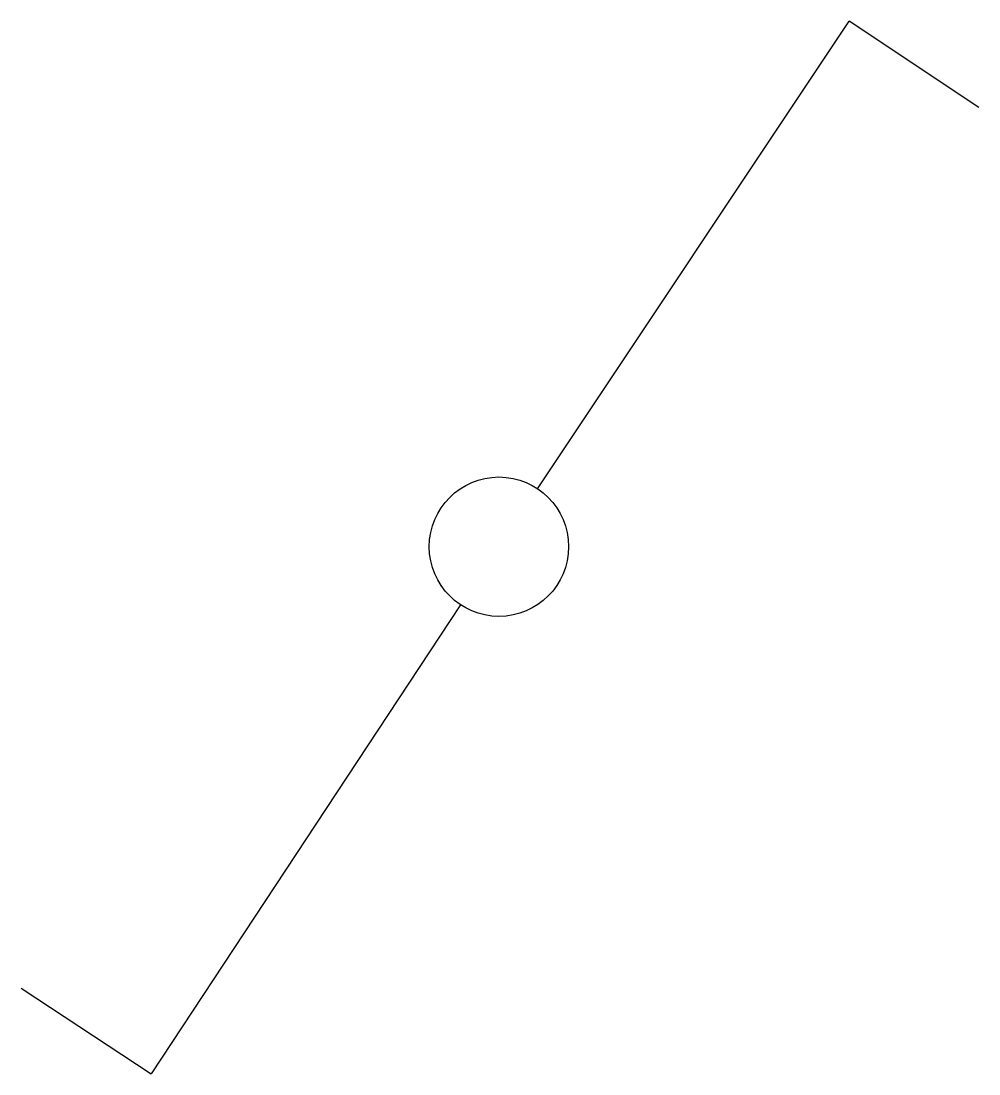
# Model space of a CAD drawing. Header units: millimetres. Extents: x -2.32 to 3.83, y -2.75 to 4.
import ezdxf

# ---------------------------------------------------------------- set-up
doc = ezdxf.new("R2010")
doc.units = ezdxf.units.MM
doc.layers.get('0').update_dxf_attribs({"lineweight": 25, "true_color": 0xffffff})

msp = doc.modelspace()

# ---------------------------------------------------------------- linework, layer by layer
for p, q in [((1, 1), (3, 4)), ((3.8321, 3.4453), (3, 4)), ((0.5056, 0.2546), (-1.4805, -2.7546)), ((-2.3151, -2.2037), (-1.4805, -2.7546))]:
    msp.add_line(p, q)
msp.add_circle((0.7519, 0.6279), 0.4472)

doc.saveas('drawing.dxf')
